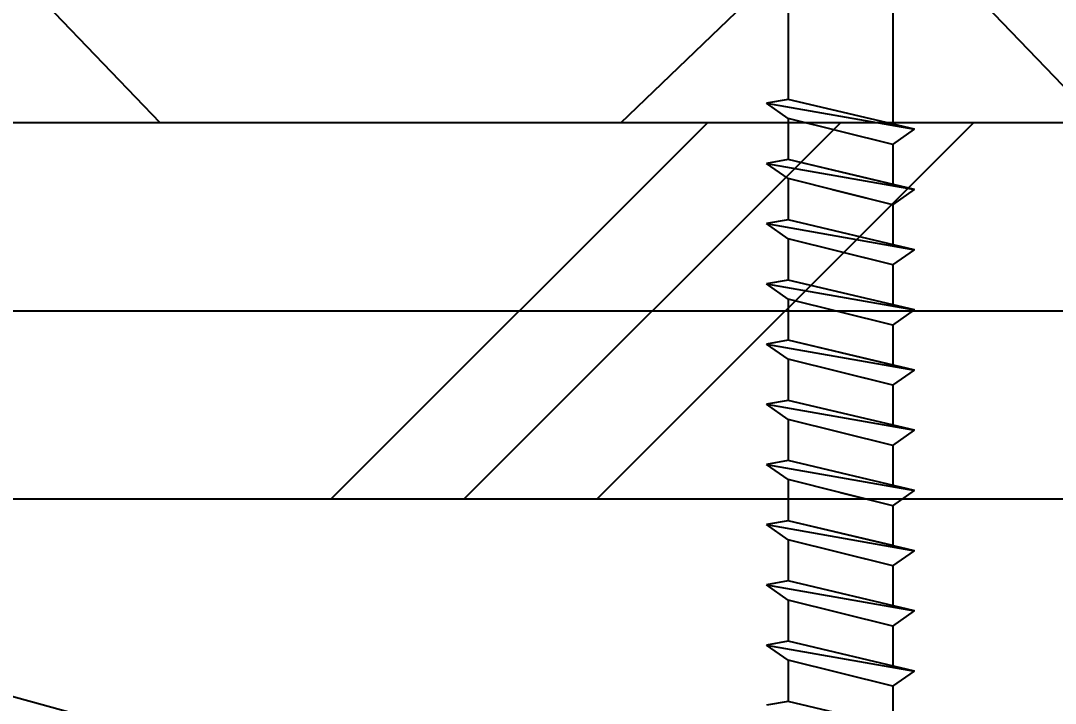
# Model space of a CAD drawing. Header units: inches. Extents: x -2661 to 42767, y -1222 to 9099.
# Drawn here: x 636.019 to 637.737, y 2525.29 to 2526.424 of the extents above; entities that cross this region are included whole.
import ezdxf
from ezdxf import colors
from ezdxf.entities.mleader import LeaderData, LeaderLine
from ezdxf.math import Vec2, Vec3

# ---------------------------------------------------------------- set-up
doc = ezdxf.new("R2010")
doc.units = ezdxf.units.IN
doc.header["$LTSCALE"] = 12
doc.header["$MEASUREMENT"] = 0
doc.layers.get('0').update_dxf_attribs({"linetype": 'CONTINUOUS'})
for name, color, linetype in [('S-ANNO-NOTE', 4, 'CONTINUOUS'), ('S-SIMPSON', 2, 'CONTINUOUS'), ('S-WOOD', 3, 'CONTINUOUS')]:
    doc.layers.add(name, color=color, linetype=linetype)
doc.layers.add('S-HATCH1', color=1, linetype='CONTINUOUS', transparency=0.5)
doc.styles.add('Arial', font='arial.ttf', dxfattribs={"width": 0.85})

# ---------------------------------------------------------------- blocks, each defined once
blk = doc.blocks.new('*U1284')
blk.add_lwpolyline([(1.5, -5.5), (0, -5.5), (0, 0), (1.5, 0)], close=True)
at = {"layer": 'S-WOOD', "color": 2}
blk.add_line((1.5, 0), (0, -5.5), dxfattribs=at)
blk = doc.blocks.new('SIP SCREW')
at = {"layer": 'S-SIMPSON'}
for p, q in [((0.087, -0.5316), (0.087, -9.8363)), ((-0.087, -0.536), (-0.087, -9.8775))]:
    blk.add_line(p, q, dxfattribs=at)
at = {"layer": 'S-SIMPSON', "color": 1}
for p, q in [((-0.123, -9.886), (0.087, -9.8363)), ((-0.123, -9.886), (0.087, -9.8363)), ((-0.123, -9.886), (0.087, -9.8363)), ((-0.123, -9.886), (0.087, -9.8363)), ((0.123, -9.8427), (-0.123, -9.886)), ((0.123, -9.8427), (-0.123, -9.886)), ((0.123, -9.8427), (-0.123, -9.886)), ((0.123, -9.8427), (-0.123, -9.886)), ((0.087, -9.8363), (0.123, -9.8427)), ((0.087, -9.8363), (0.123, -9.8427)), ((0.087, -9.8363), (0.123, -9.8427)), ((0.087, -9.8363), (0.123, -9.8427)), ((0.087, -9.8679), (0.123, -9.8427)), ((0.087, -9.8679), (0.123, -9.8427)), ((0.087, -9.8679), (0.123, -9.8427)), ((0.087, -9.8679), (0.123, -9.8427)), ((-0.087, -9.9112), (0.087, -9.8679)), ((-0.087, -9.9112), (0.087, -9.8679)), ((-0.087, -9.9112), (0.087, -9.8679)), ((-0.087, -9.9112), (0.087, -9.8679)), ((0.087, -9.8679), (0.087, -9.9363)), ((0.087, -9.8679), (0.087, -9.9363)), ((0.087, -9.8679), (0.087, -9.9363)), ((0.087, -9.8679), (0.087, -9.9363)), ((0.087, -9.8679), (0.087, -9.9363)), ((0.087, -9.8679), (0.087, -9.9363)), ((0.087, -9.8679), (0.087, -9.9363)), ((0.087, -9.8679), (0.087, -9.9363)), ((0.087, -9.8679), (0.087, -9.9363)), ((0.087, -9.8679), (0.087, -9.9363)), ((0.087, -9.8679), (0.087, -9.9363)), ((0.087, -9.8679), (0.087, -9.9363)), ((0.087, -9.8679), (0.087, -9.9363)), ((0.087, -9.8679), (0.087, -9.9363)), ((-0.087, -9.9112), (-0.123, -9.886)), ((-0.087, -9.9112), (-0.123, -9.886)), ((-0.087, -9.9112), (-0.123, -9.886)), ((-0.087, -9.9112), (-0.123, -9.886)), ((-0.087, -9.9112), (-0.123, -9.886)), ((-0.087, -9.9112), (0, -9.8896)), ((-0.087, -9.9112), (-0.087, -9.9775)), ((-0.087, -9.9112), (-0.087, -9.9775)), ((-0.087, -9.9112), (-0.087, -9.9775)), ((-0.087, -9.9112), (-0.087, -9.9775)), ((-0.087, -9.9112), (-0.087, -9.9775)), ((-0.087, -9.9112), (-0.087, -9.9775)), ((-0.087, -9.9112), (-0.087, -9.9775)), ((-0.087, -9.9112), (-0.087, -9.9775)), ((-0.087, -9.9112), (-0.087, -9.9775)), ((-0.087, -9.9112), (-0.087, -9.9775)), ((-0.087, -9.9112), (-0.087, -9.9775)), ((-0.087, -9.9112), (-0.087, -9.9775)), ((-0.087, -9.9112), (-0.087, -9.9775)), ((-0.087, -9.9112), (-0.087, -9.9775)), ((-0.087, -9.9112), (-0.087, -9.9775)), ((-0.087, -9.9112), (-0.087, -9.9775)), ((-0.123, -9.986), (0.087, -9.9363)), ((-0.123, -9.986), (0.087, -9.9363)), ((-0.123, -9.986), (0.087, -9.9363)), ((-0.123, -9.986), (0.087, -9.9363)), ((-0.123, -9.986), (0.087, -9.9363)), ((-0.123, -9.986), (0.087, -9.9363)), ((-0.123, -9.986), (0.087, -9.9363)), ((-0.123, -9.986), (0.087, -9.9363)), ((0.123, -9.9427), (-0.123, -9.986)), ((0.123, -9.9427), (-0.123, -9.986)), ((0.123, -9.9427), (-0.123, -9.986)), ((0.123, -9.9427), (-0.123, -9.986)), ((0.123, -9.9427), (-0.123, -9.986)), ((0.123, -9.9427), (-0.123, -9.986)), ((0.123, -9.9427), (-0.123, -9.986)), ((0.123, -9.9427), (-0.123, -9.986)), ((0.123, -9.9427), (-0.123, -9.986)), ((-0.087, -9.9775), (0.087, -9.9363)), ((0.087, -9.9363), (0.123, -9.9427)), ((0.087, -9.9363), (0.123, -9.9427)), ((0.087, -9.9363), (0.123, -9.9427)), ((0.087, -9.9363), (0.123, -9.9427)), ((0.087, -9.9363), (0.123, -9.9427)), ((0.087, -9.9363), (0.123, -9.9427)), ((0.087, -9.9363), (0.123, -9.9427)), ((0.087, -9.9363), (0.123, -9.9427)), ((0.087, -9.9363), (0.123, -9.9427)), ((0.087, -9.9679), (0.123, -9.9427)), ((0.087, -9.9679), (0.123, -9.9427)), ((0.087, -9.9679), (0.123, -9.9427)), ((0.087, -9.9679), (0.123, -9.9427)), ((0.087, -9.9679), (0.123, -9.9427)), ((0.087, -9.9679), (0.123, -9.9427)), ((0.087, -9.9679), (0.123, -9.9427)), ((0.087, -9.9679), (0.123, -9.9427)), ((0.087, -9.9679), (0.123, -9.9427)), ((-0.087, -10.0112), (0.087, -9.9679)), ((-0.087, -10.0112), (0.087, -9.9679)), ((-0.087, -10.0112), (0.087, -9.9679)), ((-0.087, -10.0112), (0.087, -9.9679)), ((-0.087, -10.0112), (0.087, -9.9679)), ((-0.087, -10.0112), (0.087, -9.9679)), ((-0.087, -10.0112), (0.087, -9.9679)), ((-0.087, -10.0112), (0.087, -9.9679)), ((-0.087, -10.0112), (0.087, -9.9679)), ((0.087, -9.9679), (0.087, -10.0363)), ((0.087, -9.9679), (0.087, -10.0363)), ((0.087, -9.9679), (0.087, -10.0363)), ((0.087, -9.9679), (0.087, -10.0363)), ((0.087, -9.9679), (0.087, -10.0363)), ((0.087, -9.9679), (0.087, -10.0363)), ((0.087, -9.9679), (0.087, -10.0363)), ((0.087, -9.9679), (0.087, -10.0363)), ((0.087, -9.9679), (0.087, -10.0363)), ((0.087, -9.9679), (0.087, -10.0363)), ((0.087, -9.9679), (0.087, -10.0363)), ((0.087, -9.9679), (0.087, -10.0363)), ((0.087, -9.9679), (0.087, -10.0363)), ((0.087, -9.9679), (0.087, -10.0363)), ((0.087, -9.9679), (0.087, -10.0363)), ((0.087, -9.9679), (0.087, -10.0363)), ((0.087, -9.9679), (0.087, -10.0363)), ((0.087, -9.9679), (0.087, -10.0363)), ((0.087, -9.9679), (0.087, -10.0363)), ((0.087, -9.9679), (0.087, -10.0363)), ((0.087, -9.9679), (0.087, -10.0363)), ((-0.087, -10.0112), (-0.123, -9.986)), ((-0.087, -10.0112), (-0.123, -9.986)), ((-0.087, -10.0112), (-0.123, -9.986)), ((-0.087, -10.0112), (-0.123, -9.986)), ((-0.087, -10.0112), (-0.123, -9.986)), ((-0.087, -10.0112), (-0.123, -9.986)), ((-0.087, -10.0112), (-0.123, -9.986)), ((-0.087, -10.0112), (-0.123, -9.986)), ((-0.087, -10.0112), (-0.123, -9.986)), ((-0.087, -10.0112), (-0.123, -9.986)), ((-0.087, -10.0112), (-0.123, -9.986)), ((-0.087, -10.0112), (-0.123, -9.986)), ((-0.087, -10.0112), (-0.123, -9.986)), ((-0.087, -10.0112), (0.013, -9.9863)), ((-0.087, -10.0112), (0.013, -9.9863)), ((-0.087, -10.0112), (0.013, -9.9863)), ((-0.087, -10.0112), (0, -9.9896)), ((-0.087, -10.0112), (-0.087, -10.0775)), ((-0.087, -10.0112), (-0.087, -10.0775)), ((-0.087, -10.0112), (-0.087, -10.0775)), ((-0.087, -10.0112), (-0.087, -10.0775)), ((-0.087, -10.0112), (-0.087, -10.0775)), ((-0.087, -10.0112), (-0.087, -10.0775)), ((-0.087, -10.0112), (-0.087, -10.0775)), ((-0.087, -10.0112), (-0.087, -10.0775)), ((-0.087, -10.0112), (-0.087, -10.0775)), ((-0.087, -10.0112), (-0.087, -10.0775)), ((-0.087, -10.0112), (-0.087, -10.0775)), ((-0.087, -10.0112), (-0.087, -10.0775)), ((-0.087, -10.0112), (-0.087, -10.0775)), ((-0.087, -10.0112), (-0.087, -10.0775)), ((-0.087, -10.0112), (-0.087, -10.0775)), ((-0.087, -10.0112), (-0.087, -10.0775)), ((-0.087, -10.0112), (-0.087, -10.0775)), ((-0.087, -10.0112), (-0.087, -10.0775)), ((-0.087, -10.0112), (-0.087, -10.0775)), ((-0.087, -10.0112), (-0.087, -10.0775)), ((-0.087, -10.0112), (-0.087, -10.0775)), ((-0.123, -10.086), (0.087, -10.0363)), ((-0.123, -10.086), (0.087, -10.0363)), ((-0.123, -10.086), (0.087, -10.0363)), ((-0.123, -10.086), (0.087, -10.0363)), ((-0.123, -10.086), (0.087, -10.0363)), ((-0.123, -10.086), (0.087, -10.0363)), ((-0.123, -10.086), (0.087, -10.0363)), ((-0.123, -10.086), (0.087, -10.0363)), ((-0.123, -10.086), (0.087, -10.0363)), ((-0.123, -10.086), (0.087, -10.0363)), ((-0.123, -10.086), (0.087, -10.0363)), ((-0.123, -10.086), (0.087, -10.0363)), ((0.087, -10.0363), (0.123, -10.0427)), ((0.087, -10.0363), (0.123, -10.0427)), ((0.087, -10.0363), (0.123, -10.0427)), ((0.087, -10.0363), (0.123, -10.0427)), ((0.087, -10.0363), (0.123, -10.0427)), ((0.087, -10.0363), (0.123, -10.0427)), ((0.087, -10.0363), (0.123, -10.0427)), ((0.087, -10.0363), (0.123, -10.0427)), ((0.087, -10.0363), (0.123, -10.0427)), ((0.087, -10.0363), (0.123, -10.0427)), ((0.087, -10.0363), (0.123, -10.0427)), ((0.087, -10.0363), (0.123, -10.0427)), ((0.123, -10.0427), (-0.123, -10.086)), ((0.123, -10.0427), (-0.123, -10.086)), ((0.123, -10.0427), (-0.123, -10.086)), ((0.123, -10.0427), (-0.123, -10.086)), ((0.123, -10.0427), (-0.123, -10.086)), ((0.123, -10.0427), (-0.123, -10.086)), ((0.123, -10.0427), (-0.123, -10.086)), ((0.123, -10.0427), (-0.123, -10.086)), ((0.123, -10.0427), (-0.123, -10.086)), ((0.123, -10.0427), (-0.123, -10.086)), ((0.123, -10.0427), (-0.123, -10.086)), ((0.123, -10.0427), (-0.123, -10.086)), ((0.087, -10.0679), (0.123, -10.0427)), ((0.087, -10.0679), (0.123, -10.0427)), ((0.087, -10.0679), (0.123, -10.0427)), ((0.087, -10.0679), (0.123, -10.0427)), ((0.087, -10.0679), (0.123, -10.0427)), ((0.087, -10.0679), (0.123, -10.0427)), ((0.087, -10.0679), (0.123, -10.0427)), ((0.087, -10.0679), (0.123, -10.0427)), ((0.087, -10.0679), (0.123, -10.0427)), ((0.087, -10.0679), (0.123, -10.0427)), ((0.087, -10.0679), (0.123, -10.0427)), ((0.087, -10.0679), (0.123, -10.0427)), ((-0.087, -10.1112), (0.087, -10.0679)), ((-0.087, -10.1112), (0.087, -10.0679)), ((-0.087, -10.1112), (0.087, -10.0679)), ((-0.087, -10.1112), (0.087, -10.0679)), ((-0.087, -10.1112), (0.087, -10.0679)), ((-0.087, -10.1112), (0.087, -10.0679)), ((-0.087, -10.1112), (0.087, -10.0679)), ((-0.087, -10.1112), (0.087, -10.0679)), ((-0.087, -10.1112), (0.087, -10.0679)), ((-0.087, -10.1112), (0.087, -10.0679)), ((-0.087, -10.1112), (0.087, -10.0679)), ((-0.087, -10.1112), (0.087, -10.0679)), ((0.087, -10.0679), (0.087, -10.1363)), ((0.087, -10.0679), (0.087, -10.1363)), ((0.087, -10.0679), (0.087, -10.1363)), ((0.087, -10.0679), (0.087, -10.1363)), ((0.087, -10.0679), (0.087, -10.1363)), ((0.087, -10.0679), (0.087, -10.1363)), ((0.087, -10.0679), (0.087, -10.1363)), ((0.087, -10.0679), (0.087, -10.1363)), ((0.087, -10.0679), (0.087, -10.1363)), ((0.087, -10.0679), (0.087, -10.1363)), ((0.087, -10.0679), (0.087, -10.1363)), ((0.087, -10.0679), (0.087, -10.1363)), ((0.087, -10.0679), (0.087, -10.1363)), ((0.087, -10.0679), (0.087, -10.1363)), ((0.087, -10.0679), (0.087, -10.1363)), ((0.087, -10.0679), (0.087, -10.1363)), ((0.087, -10.0679), (0.087, -10.1363)), ((0.087, -10.0679), (0.087, -10.1363)), ((0.087, -10.0679), (0.087, -10.1363)), ((0.087, -10.0679), (0.087, -10.1363)), ((0.087, -10.0679), (0.087, -10.1363)), ((0.087, -10.0679), (0.087, -10.1363)), ((0.087, -10.0679), (0.087, -10.1363)), ((0.087, -10.0679), (0.087, -10.1363)), ((0.087, -10.0679), (0.087, -10.1363)), ((-0.087, -10.1112), (-0.123, -10.086)), ((-0.087, -10.1112), (-0.123, -10.086)), ((-0.087, -10.1112), (-0.123, -10.086)), ((-0.087, -10.1112), (-0.123, -10.086)), ((-0.087, -10.1112), (-0.123, -10.086)), ((-0.087, -10.1112), (-0.123, -10.086)), ((-0.087, -10.1112), (-0.123, -10.086)), ((-0.087, -10.1112), (-0.123, -10.086)), ((-0.087, -10.1112), (-0.123, -10.086)), ((-0.087, -10.1112), (-0.123, -10.086)), ((-0.087, -10.1112), (-0.123, -10.086)), ((-0.087, -10.1112), (-0.123, -10.086)), ((-0.087, -10.1112), (-0.123, -10.086)), ((-0.087, -10.1112), (-0.123, -10.086)), ((-0.087, -10.1112), (-0.123, -10.086)), ((-0.087, -10.1112), (0.013, -10.0863)), ((-0.087, -10.1112), (0.013, -10.0863)), ((-0.087, -10.1112), (0.013, -10.0863)), ((-0.087, -10.1112), (-0.087, -10.1775)), ((-0.087, -10.1112), (-0.087, -10.1775)), ((-0.087, -10.1112), (-0.087, -10.1775)), ((-0.087, -10.1112), (-0.087, -10.1775)), ((-0.087, -10.1112), (-0.087, -10.1775)), ((-0.087, -10.1112), (-0.087, -10.1775)), ((-0.087, -10.1112), (-0.087, -10.1775)), ((-0.087, -10.1112), (-0.087, -10.1775)), ((-0.087, -10.1112), (-0.087, -10.1775)), ((-0.087, -10.1112), (-0.087, -10.1775)), ((-0.087, -10.1112), (-0.087, -10.1775)), ((-0.087, -10.1112), (-0.087, -10.1775)), ((-0.087, -10.1112), (-0.087, -10.1775)), ((-0.087, -10.1112), (-0.087, -10.1775)), ((-0.087, -10.1112), (-0.087, -10.1775)), ((-0.087, -10.1112), (-0.087, -10.1775)), ((-0.087, -10.1112), (-0.087, -10.1775)), ((-0.087, -10.1112), (-0.087, -10.1775)), ((-0.087, -10.1112), (-0.087, -10.1775)), ((-0.087, -10.1112), (-0.087, -10.1775)), ((-0.087, -10.1112), (-0.087, -10.1775)), ((-0.087, -10.1112), (-0.087, -10.1775)), ((-0.087, -10.1112), (-0.087, -10.1775)), ((-0.087, -10.1112), (-0.087, -10.1775)), ((-0.087, -10.1112), (-0.087, -10.1775)), ((-0.123, -10.186), (0.087, -10.1363)), ((-0.123, -10.186), (0.087, -10.1363)), ((-0.123, -10.186), (0.087, -10.1363)), ((-0.123, -10.186), (0.087, -10.1363)), ((-0.123, -10.186), (0.087, -10.1363)), ((-0.123, -10.186), (0.087, -10.1363)), ((-0.123, -10.186), (0.087, -10.1363)), ((-0.123, -10.186), (0.087, -10.1363)), ((-0.123, -10.186), (0.087, -10.1363)), ((-0.123, -10.186), (0.087, -10.1363)), ((-0.123, -10.186), (0.087, -10.1363)), ((-0.123, -10.186), (0.087, -10.1363)), ((-0.123, -10.186), (0.087, -10.1363)), ((-0.123, -10.186), (0.087, -10.1363)), ((-0.123, -10.186), (0.087, -10.1363)), ((-0.123, -10.186), (0.087, -10.1363)), ((-0.123, -10.186), (0.087, -10.1363)), ((-0.123, -10.186), (0.087, -10.1363)), ((-0.123, -10.186), (0.087, -10.1363)), ((0.087, -10.1363), (0.123, -10.1427)), ((0.087, -10.1363), (0.123, -10.1427)), ((0.087, -10.1363), (0.123, -10.1427)), ((0.087, -10.1363), (0.123, -10.1427)), ((0.087, -10.1363), (0.123, -10.1427)), ((0.087, -10.1363), (0.123, -10.1427)), ((0.087, -10.1363), (0.123, -10.1427)), ((0.087, -10.1363), (0.123, -10.1427)), ((0.087, -10.1363), (0.123, -10.1427)), ((0.087, -10.1363), (0.123, -10.1427)), ((0.087, -10.1363), (0.123, -10.1427)), ((0.087, -10.1363), (0.123, -10.1427)), ((0.087, -10.1363), (0.123, -10.1427)), ((0.087, -10.1363), (0.123, -10.1427)), ((0.087, -10.1363), (0.123, -10.1427)), ((0.087, -10.1363), (0.123, -10.1427)), ((0.087, -10.1363), (0.123, -10.1427)), ((0.087, -10.1363), (0.123, -10.1427)), ((0.087, -10.1363), (0.123, -10.1427)), ((0.123, -10.1427), (-0.123, -10.186)), ((0.123, -10.1427), (-0.123, -10.186)), ((0.123, -10.1427), (-0.123, -10.186)), ((0.123, -10.1427), (-0.123, -10.186)), ((0.123, -10.1427), (-0.123, -10.186)), ((0.123, -10.1427), (-0.123, -10.186)), ((0.123, -10.1427), (-0.123, -10.186)), ((0.123, -10.1427), (-0.123, -10.186)), ((0.123, -10.1427), (-0.123, -10.186)), ((0.123, -10.1427), (-0.123, -10.186)), ((0.123, -10.1427), (-0.123, -10.186)), ((0.123, -10.1427), (-0.123, -10.186)), ((0.123, -10.1427), (-0.123, -10.186)), ((0.123, -10.1427), (-0.123, -10.186)), ((0.123, -10.1427), (-0.123, -10.186)), ((0.123, -10.1427), (-0.123, -10.186)), ((0.123, -10.1427), (-0.123, -10.186)), ((0.123, -10.1427), (-0.123, -10.186)), ((0.123, -10.1427), (-0.123, -10.186)), ((0.087, -10.1679), (0.123, -10.1427)), ((0.087, -10.1679), (0.123, -10.1427)), ((0.087, -10.1679), (0.123, -10.1427)), ((0.087, -10.1679), (0.123, -10.1427)), ((0.087, -10.1679), (0.123, -10.1427)), ((0.087, -10.1679), (0.123, -10.1427)), ((0.087, -10.1679), (0.123, -10.1427)), ((0.087, -10.1679), (0.123, -10.1427)), ((0.087, -10.1679), (0.123, -10.1427)), ((0.087, -10.1679), (0.123, -10.1427)), ((0.087, -10.1679), (0.123, -10.1427)), ((0.087, -10.1679), (0.123, -10.1427)), ((0.087, -10.1679), (0.123, -10.1427)), ((0.087, -10.1679), (0.123, -10.1427)), ((0.087, -10.1679), (0.123, -10.1427)), ((0.087, -10.1679), (0.123, -10.1427)), ((0.087, -10.1679), (0.123, -10.1427)), ((0.087, -10.1679), (0.123, -10.1427)), ((0.087, -10.1679), (0.123, -10.1427)), ((-0.087, -10.2112), (0.087, -10.1679)), ((-0.087, -10.2112), (0.087, -10.1679)), ((-0.087, -10.2112), (0.087, -10.1679)), ((-0.087, -10.2112), (0.087, -10.1679)), ((-0.087, -10.2112), (0.087, -10.1679)), ((-0.087, -10.2112), (0.087, -10.1679)), ((-0.087, -10.2112), (0.087, -10.1679)), ((-0.087, -10.2112), (0.087, -10.1679)), ((-0.087, -10.2112), (0.087, -10.1679)), ((-0.087, -10.2112), (0.087, -10.1679)), ((-0.087, -10.2112), (0.087, -10.1679)), ((-0.087, -10.2112), (0.087, -10.1679)), ((-0.087, -10.2112), (0.087, -10.1679)), ((-0.087, -10.2112), (0.087, -10.1679)), ((-0.087, -10.2112), (0.087, -10.1679)), ((-0.087, -10.2112), (0.087, -10.1679)), ((-0.087, -10.2112), (0.087, -10.1679)), ((-0.087, -10.2112), (0.087, -10.1679)), ((-0.087, -10.2112), (0.087, -10.1679)), ((0.087, -10.1679), (0.087, -10.2363)), ((0.087, -10.1679), (0.087, -10.2363)), ((0.087, -10.1679), (0.087, -10.2363)), ((0.087, -10.1679), (0.087, -10.2363)), ((0.087, -10.1679), (0.087, -10.2363)), ((0.087, -10.1679), (0.087, -10.2363)), ((0.087, -10.1679), (0.087, -10.2363)), ((0.087, -10.1679), (0.087, -10.2363)), ((0.087, -10.1679), (0.087, -10.2363)), ((0.087, -10.1679), (0.087, -10.2363)), ((0.087, -10.1679), (0.087, -10.2363)), ((0.087, -10.1679), (0.087, -10.2363)), ((-0.087, -10.2112), (-0.123, -10.186)), ((-0.087, -10.2112), (-0.123, -10.186)), ((-0.087, -10.2112), (-0.123, -10.186)), ((-0.087, -10.2112), (-0.123, -10.186)), ((-0.087, -10.2112), (-0.123, -10.186)), ((-0.087, -10.2112), (-0.123, -10.186)), ((-0.087, -10.2112), (-0.123, -10.186)), ((-0.087, -10.2112), (-0.123, -10.186)), ((-0.087, -10.2112), (-0.123, -10.186)), ((-0.087, -10.2112), (-0.123, -10.186)), ((-0.087, -10.2112), (-0.123, -10.186)), ((-0.087, -10.2112), (-0.123, -10.186)), ((-0.087, -10.2112), (-0.123, -10.186)), ((-0.087, -10.2112), (-0.123, -10.186)), ((-0.087, -10.2112), (-0.123, -10.186)), ((-0.087, -10.2112), (-0.123, -10.186)), ((-0.087, -10.2112), (-0.123, -10.186)), ((-0.087, -10.2112), (-0.123, -10.186)), ((-0.087, -10.2112), (-0.123, -10.186)), ((-0.087, -10.2112), (-0.123, -10.186)), ((-0.087, -10.2112), (-0.123, -10.186)), ((-0.087, -10.2112), (-0.123, -10.186)), ((-0.087, -10.2112), (-0.123, -10.186)), ((-0.087, -10.2112), (0, -10.1896)), ((-0.087, -10.2112), (0, -10.1896)), ((-0.087, -10.2112), (0, -10.1896)), ((-0.087, -10.2112), (0, -10.1896)), ((-0.087, -10.2112), (-0.087, -10.2775)), ((-0.087, -10.2112), (-0.087, -10.2775)), ((-0.087, -10.2112), (-0.087, -10.2775)), ((-0.087, -10.2112), (-0.087, -10.2775)), ((-0.087, -10.2112), (-0.087, -10.2775)), ((-0.087, -10.2112), (-0.087, -10.2775)), ((-0.087, -10.2112), (-0.087, -10.2775)), ((-0.087, -10.2112), (-0.087, -10.2775)), ((-0.087, -10.2112), (-0.087, -10.2775)), ((-0.087, -10.2112), (-0.087, -10.2775)), ((-0.087, -10.2112), (-0.087, -10.2775)), ((-0.087, -10.2112), (-0.087, -10.2775)), ((-0.087, -10.2112), (-0.087, -10.2775)), ((-0.087, -10.2112), (-0.087, -10.2775)), ((-0.123, -10.286), (0.087, -10.2363)), ((-0.123, -10.286), (0.087, -10.2363)), ((-0.123, -10.286), (0.087, -10.2363)), ((-0.123, -10.286), (0.087, -10.2363)), ((-0.123, -10.286), (0.087, -10.2363)), ((-0.123, -10.286), (0.087, -10.2363)), ((-0.123, -10.286), (0.087, -10.2363)), ((-0.123, -10.286), (0.087, -10.2363)), ((0.123, -10.2427), (-0.123, -10.286)), ((0.123, -10.2427), (-0.123, -10.286)), ((0.123, -10.2427), (-0.123, -10.286)), ((0.123, -10.2427), (-0.123, -10.286)), ((0.123, -10.2427), (-0.123, -10.286)), ((0.123, -10.2427), (-0.123, -10.286)), ((0.123, -10.2427), (-0.123, -10.286)), ((0.123, -10.2427), (-0.123, -10.286)), ((0.123, -10.2427), (-0.123, -10.286)), ((-0.087, -10.2775), (0.087, -10.2363)), ((0.087, -10.2363), (0.123, -10.2427)), ((0.087, -10.2363), (0.123, -10.2427)), ((0.087, -10.2363), (0.123, -10.2427)), ((0.087, -10.2363), (0.123, -10.2427)), ((0.087, -10.2363), (0.123, -10.2427)), ((0.087, -10.2363), (0.123, -10.2427)), ((0.087, -10.2363), (0.123, -10.2427)), ((0.087, -10.2363), (0.123, -10.2427)), ((0.087, -10.2363), (0.123, -10.2427)), ((0.087, -10.2679), (0.123, -10.2427)), ((0.087, -10.2679), (0.123, -10.2427)), ((0.087, -10.2679), (0.123, -10.2427)), ((0.087, -10.2679), (0.123, -10.2427)), ((0.087, -10.2679), (0.123, -10.2427)), ((0.087, -10.2679), (0.123, -10.2427)), ((0.087, -10.2679), (0.123, -10.2427)), ((0.087, -10.2679), (0.123, -10.2427)), ((0.087, -10.2679), (0.123, -10.2427)), ((-0.087, -10.3112), (0.087, -10.2679)), ((-0.087, -10.3112), (0.087, -10.2679)), ((-0.087, -10.3112), (0.087, -10.2679)), ((-0.087, -10.3112), (0.087, -10.2679)), ((-0.087, -10.3112), (0.087, -10.2679)), ((-0.087, -10.3112), (0.087, -10.2679)), ((-0.087, -10.3112), (0.087, -10.2679)), ((-0.087, -10.3112), (0.087, -10.2679)), ((-0.087, -10.3112), (0.087, -10.2679)), ((0.087, -10.2679), (0.087, -10.3363)), ((0.087, -10.2679), (0.087, -10.3363)), ((0.087, -10.2679), (0.087, -10.3363)), ((0.087, -10.2679), (0.087, -10.3363)), ((0.087, -10.2679), (0.087, -10.3363)), ((0.087, -10.2679), (0.087, -10.3363)), ((0.087, -10.2679), (0.087, -10.3363)), ((0.087, -10.2679), (0.087, -10.3363)), ((0.087, -10.2679), (0.087, -10.3363)), ((0.087, -10.2679), (0.087, -10.3363)), ((0.087, -10.2679), (0.087, -10.3363)), ((0.087, -10.2679), (0.087, -10.3363)), ((0.087, -10.2679), (0.087, -10.3363)), ((0.087, -10.2679), (0.087, -10.3363)), ((0.087, -10.2679), (0.087, -10.3363)), ((0.087, -10.2679), (0.087, -10.3363)), ((0.087, -10.2679), (0.087, -10.3363)), ((-0.087, -10.3112), (-0.123, -10.286)), ((-0.087, -10.3112), (-0.123, -10.286)), ((-0.087, -10.3112), (-0.123, -10.286)), ((-0.087, -10.3112), (-0.123, -10.286)), ((-0.087, -10.3112), (-0.123, -10.286)), ((-0.087, -10.3112), (-0.123, -10.286)), ((-0.087, -10.3112), (-0.123, -10.286)), ((-0.087, -10.3112), (-0.123, -10.286)), ((-0.087, -10.3112), (-0.123, -10.286)), ((-0.087, -10.3112), (-0.123, -10.286)), ((-0.087, -10.3112), (-0.123, -10.286)), ((-0.087, -10.3112), (-0.123, -10.286)), ((-0.087, -10.3112), (-0.123, -10.286)), ((-0.087, -10.3112), (0.013, -10.2863)), ((-0.087, -10.3112), (0.013, -10.2863)), ((-0.087, -10.3112), (0.013, -10.2863)), ((-0.087, -10.3112), (0, -10.2896)), ((-0.087, -10.3112), (-0.087, -10.3775)), ((-0.087, -10.3112), (-0.087, -10.3775)), ((-0.087, -10.3112), (-0.087, -10.3775)), ((-0.087, -10.3112), (-0.087, -10.3775)), ((-0.087, -10.3112), (-0.087, -10.3775)), ((-0.087, -10.3112), (-0.087, -10.3775)), ((-0.087, -10.3112), (-0.087, -10.3775)), ((-0.087, -10.3112), (-0.087, -10.3775)), ((-0.087, -10.3112), (-0.087, -10.3775)), ((-0.087, -10.3112), (-0.087, -10.3775)), ((-0.087, -10.3112), (-0.087, -10.3775)), ((-0.087, -10.3112), (-0.087, -10.3775)), ((-0.087, -10.3112), (-0.087, -10.3775)), ((-0.087, -10.3112), (-0.087, -10.3775)), ((-0.087, -10.3112), (-0.087, -10.3775)), ((-0.087, -10.3112), (-0.087, -10.3775)), ((-0.123, -10.386), (0.087, -10.3363)), ((-0.123, -10.386), (0.087, -10.3363)), ((-0.123, -10.386), (0.087, -10.3363)), ((-0.123, -10.386), (0.087, -10.3363)), ((-0.123, -10.386), (0.087, -10.3363)), ((-0.123, -10.386), (0.087, -10.3363)), ((-0.123, -10.386), (0.087, -10.3363)), ((-0.123, -10.386), (0.087, -10.3363)), ((-0.123, -10.386), (0.087, -10.3363)), ((-0.123, -10.386), (0.087, -10.3363)), ((-0.123, -10.386), (0.087, -10.3363)), ((-0.123, -10.386), (0.087, -10.3363)), ((0.123, -10.3427), (-0.123, -10.386)), ((0.123, -10.3427), (-0.123, -10.386)), ((0.123, -10.3427), (-0.123, -10.386)), ((0.123, -10.3427), (-0.123, -10.386)), ((0.123, -10.3427), (-0.123, -10.386)), ((0.123, -10.3427), (-0.123, -10.386)), ((0.123, -10.3427), (-0.123, -10.386)), ((0.123, -10.3427), (-0.123, -10.386)), ((0.123, -10.3427), (-0.123, -10.386)), ((0.123, -10.3427), (-0.123, -10.386)), ((0.123, -10.3427), (-0.123, -10.386)), ((0.123, -10.3427), (-0.123, -10.386)), ((0.087, -10.3363), (0.123, -10.3427)), ((0.087, -10.3363), (0.123, -10.3427)), ((0.087, -10.3363), (0.123, -10.3427)), ((0.087, -10.3363), (0.123, -10.3427)), ((0.087, -10.3363), (0.123, -10.3427)), ((0.087, -10.3363), (0.123, -10.3427)), ((0.087, -10.3363), (0.123, -10.3427)), ((0.087, -10.3363), (0.123, -10.3427)), ((0.087, -10.3363), (0.123, -10.3427)), ((0.087, -10.3363), (0.123, -10.3427)), ((0.087, -10.3363), (0.123, -10.3427)), ((0.087, -10.3363), (0.123, -10.3427)), ((0.087, -10.3679), (0.123, -10.3427)), ((0.087, -10.3679), (0.123, -10.3427)), ((0.087, -10.3679), (0.123, -10.3427)), ((0.087, -10.3679), (0.123, -10.3427)), ((0.087, -10.3679), (0.123, -10.3427)), ((0.087, -10.3679), (0.123, -10.3427)), ((0.087, -10.3679), (0.123, -10.3427)), ((0.087, -10.3679), (0.123, -10.3427)), ((0.087, -10.3679), (0.123, -10.3427)), ((0.087, -10.3679), (0.123, -10.3427)), ((0.087, -10.3679), (0.123, -10.3427)), ((0.087, -10.3679), (0.123, -10.3427)), ((-0.087, -10.4112), (0.087, -10.3679)), ((-0.087, -10.4112), (0.087, -10.3679)), ((-0.087, -10.4112), (0.087, -10.3679)), ((-0.087, -10.4112), (0.087, -10.3679)), ((-0.087, -10.4112), (0.087, -10.3679)), ((-0.087, -10.4112), (0.087, -10.3679)), ((-0.087, -10.4112), (0.087, -10.3679)), ((-0.087, -10.4112), (0.087, -10.3679)), ((-0.087, -10.4112), (0.087, -10.3679)), ((-0.087, -10.4112), (0.087, -10.3679)), ((-0.087, -10.4112), (0.087, -10.3679)), ((-0.087, -10.4112), (0.087, -10.3679)), ((0.087, -10.3679), (0.087, -10.4363)), ((0.087, -10.3679), (0.087, -10.4363)), ((0.087, -10.3679), (0.087, -10.4363)), ((0.087, -10.3679), (0.087, -10.4363)), ((0.087, -10.3679), (0.087, -10.4363)), ((0.087, -10.3679), (0.087, -10.4363)), ((0.087, -10.3679), (0.087, -10.4363)), ((0.087, -10.3679), (0.087, -10.4363)), ((0.087, -10.3679), (0.087, -10.4363)), ((0.087, -10.3679), (0.087, -10.4363)), ((0.087, -10.3679), (0.087, -10.4363)), ((0.087, -10.3679), (0.087, -10.4363)), ((0.087, -10.3679), (0.087, -10.4363)), ((0.087, -10.3679), (0.087, -10.4363)), ((0.087, -10.3679), (0.087, -10.4363)), ((0.087, -10.3679), (0.087, -10.4363)), ((0.087, -10.3679), (0.087, -10.4363)), ((-0.087, -10.4112), (-0.123, -10.386)), ((-0.087, -10.4112), (-0.123, -10.386)), ((-0.087, -10.4112), (-0.123, -10.386)), ((-0.087, -10.4112), (-0.123, -10.386)), ((-0.087, -10.4112), (-0.123, -10.386)), ((-0.087, -10.4112), (-0.123, -10.386)), ((-0.087, -10.4112), (-0.123, -10.386)), ((-0.087, -10.4112), (-0.123, -10.386)), ((-0.087, -10.4112), (-0.123, -10.386)), ((-0.087, -10.4112), (-0.123, -10.386)), ((-0.087, -10.4112), (-0.123, -10.386)), ((-0.087, -10.4112), (-0.123, -10.386)), ((-0.087, -10.4112), (-0.087, -10.4775)), ((-0.087, -10.4112), (-0.087, -10.4775)), ((-0.087, -10.4112), (-0.087, -10.4775)), ((-0.087, -10.4112), (-0.087, -10.4775)), ((-0.087, -10.4112), (-0.087, -10.4775)), ((-0.087, -10.4112), (-0.087, -10.4775)), ((-0.087, -10.4112), (-0.087, -10.4775)), ((-0.087, -10.4112), (-0.087, -10.4775)), ((-0.087, -10.4112), (-0.087, -10.4775)), ((-0.087, -10.4112), (-0.087, -10.4775)), ((-0.087, -10.4112), (-0.087, -10.4775)), ((-0.087, -10.4112), (-0.087, -10.4775)), ((-0.087, -10.4112), (-0.087, -10.4775)), ((-0.087, -10.4112), (-0.087, -10.4775)), ((-0.087, -10.4112), (-0.087, -10.4775)), ((-0.087, -10.4112), (-0.087, -10.4775)), ((-0.087, -10.4112), (-0.087, -10.4775)), ((-0.123, -10.486), (0.087, -10.4363)), ((-0.123, -10.486), (0.087, -10.4363)), ((-0.123, -10.486), (0.087, -10.4363)), ((-0.123, -10.486), (0.087, -10.4363)), ((-0.123, -10.486), (0.087, -10.4363)), ((-0.123, -10.486), (0.087, -10.4363)), ((-0.123, -10.486), (0.087, -10.4363)), ((-0.123, -10.486), (0.087, -10.4363)), ((-0.123, -10.486), (0.087, -10.4363)), ((-0.123, -10.486), (0.087, -10.4363)), ((-0.123, -10.486), (0.087, -10.4363)), ((-0.123, -10.486), (0.087, -10.4363)), ((-0.123, -10.486), (0.087, -10.4363)), ((-0.123, -10.486), (0.087, -10.4363)), ((-0.123, -10.486), (0.087, -10.4363)), ((0.123, -10.4427), (-0.123, -10.486)), ((0.123, -10.4427), (-0.123, -10.486)), ((0.123, -10.4427), (-0.123, -10.486)), ((0.123, -10.4427), (-0.123, -10.486)), ((0.123, -10.4427), (-0.123, -10.486)), ((0.123, -10.4427), (-0.123, -10.486)), ((0.123, -10.4427), (-0.123, -10.486)), ((0.123, -10.4427), (-0.123, -10.486)), ((0.123, -10.4427), (-0.123, -10.486)), ((0.123, -10.4427), (-0.123, -10.486)), ((0.123, -10.4427), (-0.123, -10.486)), ((0.123, -10.4427), (-0.123, -10.486)), ((0.123, -10.4427), (-0.123, -10.486)), ((0.123, -10.4427), (-0.123, -10.486)), ((0.123, -10.4427), (-0.123, -10.486)), ((0.087, -10.4363), (0.123, -10.4427)), ((0.087, -10.4363), (0.123, -10.4427)), ((0.087, -10.4363), (0.123, -10.4427)), ((0.087, -10.4363), (0.123, -10.4427)), ((0.087, -10.4363), (0.123, -10.4427)), ((0.087, -10.4363), (0.123, -10.4427)), ((0.087, -10.4363), (0.123, -10.4427)), ((0.087, -10.4363), (0.123, -10.4427)), ((0.087, -10.4363), (0.123, -10.4427)), ((0.087, -10.4363), (0.123, -10.4427)), ((0.087, -10.4363), (0.123, -10.4427)), ((0.087, -10.4363), (0.123, -10.4427)), ((0.087, -10.4363), (0.123, -10.4427)), ((0.087, -10.4363), (0.123, -10.4427)), ((0.087, -10.4363), (0.123, -10.4427)), ((0.087, -10.4679), (0.123, -10.4427)), ((0.087, -10.4679), (0.123, -10.4427)), ((0.087, -10.4679), (0.123, -10.4427)), ((0.087, -10.4679), (0.123, -10.4427)), ((0.087, -10.4679), (0.123, -10.4427)), ((0.087, -10.4679), (0.123, -10.4427)), ((0.087, -10.4679), (0.123, -10.4427)), ((0.087, -10.4679), (0.123, -10.4427)), ((0.087, -10.4679), (0.123, -10.4427)), ((0.087, -10.4679), (0.123, -10.4427)), ((0.087, -10.4679), (0.123, -10.4427)), ((0.087, -10.4679), (0.123, -10.4427)), ((0.087, -10.4679), (0.123, -10.4427)), ((0.087, -10.4679), (0.123, -10.4427)), ((0.087, -10.4679), (0.123, -10.4427)), ((-0.087, -10.5112), (0.087, -10.4679)), ((-0.087, -10.5112), (0.087, -10.4679)), ((-0.087, -10.5112), (0.087, -10.4679)), ((-0.087, -10.5112), (0.087, -10.4679)), ((-0.087, -10.5112), (0.087, -10.4679)), ((-0.087, -10.5112), (0.087, -10.4679)), ((-0.087, -10.5112), (0.087, -10.4679)), ((-0.087, -10.5112), (0.087, -10.4679)), ((-0.087, -10.5112), (0.087, -10.4679)), ((-0.087, -10.5112), (0.087, -10.4679)), ((-0.087, -10.5112), (0.087, -10.4679)), ((-0.087, -10.5112), (0.087, -10.4679)), ((-0.087, -10.5112), (0.087, -10.4679)), ((-0.087, -10.5112), (0.087, -10.4679)), ((-0.087, -10.5112), (0.087, -10.4679)), ((0.087, -10.4679), (0.087, -10.5363)), ((0.087, -10.4679), (0.087, -10.5363)), ((0.087, -10.4679), (0.087, -10.5363)), ((0.087, -10.4679), (0.087, -10.5363)), ((0.087, -10.4679), (0.087, -10.5363)), ((0.087, -10.4679), (0.087, -10.5363)), ((0.087, -10.4679), (0.087, -10.5363)), ((0.087, -10.4679), (0.087, -10.5363)), ((0.087, -10.4679), (0.087, -10.5363)), ((0.087, -10.4679), (0.087, -10.5363)), ((0.087, -10.4679), (0.087, -10.5363)), ((0.087, -10.4679), (0.087, -10.5363)), ((0.087, -10.4679), (0.087, -10.5363)), ((0.087, -10.4679), (0.087, -10.5363)), ((0.087, -10.4679), (0.087, -10.5363)), ((0.087, -10.4679), (0.087, -10.5363)), ((0.087, -10.4679), (0.087, -10.5363)), ((0.087, -10.4679), (0.087, -10.5363)), ((-0.087, -10.5112), (-0.123, -10.486)), ((-0.087, -10.5112), (-0.123, -10.486)), ((-0.087, -10.5112), (-0.123, -10.486)), ((-0.087, -10.5112), (-0.123, -10.486)), ((-0.087, -10.5112), (-0.123, -10.486)), ((-0.087, -10.5112), (-0.123, -10.486)), ((-0.087, -10.5112), (-0.123, -10.486)), ((-0.087, -10.5112), (-0.123, -10.486)), ((-0.087, -10.5112), (-0.123, -10.486)), ((-0.087, -10.5112), (-0.123, -10.486)), ((-0.087, -10.5112), (-0.123, -10.486)), ((-0.087, -10.5112), (-0.123, -10.486)), ((-0.087, -10.5112), (-0.123, -10.486)), ((-0.087, -10.5112), (-0.123, -10.486)), ((-0.087, -10.5112), (-0.123, -10.486)), ((-0.087, -10.5112), (-0.123, -10.486)), ((-0.087, -10.5112), (-0.123, -10.486)), ((-0.087, -10.5112), (-0.123, -10.486)), ((-0.087, -10.5112), (0, -10.4896)), ((-0.087, -10.5112), (0, -10.4896)), ((-0.087, -10.5112), (0, -10.4896)), ((-0.087, -10.5112), (-0.087, -10.5775)), ((-0.087, -10.5112), (-0.087, -10.5775)), ((-0.087, -10.5112), (-0.087, -10.5775)), ((-0.087, -10.5112), (-0.087, -10.5775)), ((-0.087, -10.5112), (-0.087, -10.5775)), ((-0.087, -10.5112), (-0.087, -10.5775)), ((-0.087, -10.5112), (-0.087, -10.5775)), ((-0.087, -10.5112), (-0.087, -10.5775)), ((-0.087, -10.5112), (-0.087, -10.5775)), ((-0.087, -10.5112), (-0.087, -10.5775)), ((-0.087, -10.5112), (-0.087, -10.5775)), ((-0.087, -10.5112), (-0.087, -10.5775)), ((-0.123, -10.586), (0.087, -10.5363)), ((-0.123, -10.586), (0.087, -10.5363)), ((-0.123, -10.586), (0.087, -10.5363)), ((-0.123, -10.586), (0.087, -10.5363)), ((-0.123, -10.586), (0.087, -10.5363)), ((-0.123, -10.586), (0.087, -10.5363)), ((-0.123, -10.586), (0.087, -10.5363)), ((-0.123, -10.586), (0.087, -10.5363)), ((0.123, -10.5427), (-0.123, -10.586)), ((0.123, -10.5427), (-0.123, -10.586)), ((0.123, -10.5427), (-0.123, -10.586)), ((0.123, -10.5427), (-0.123, -10.586)), ((0.123, -10.5427), (-0.123, -10.586)), ((0.123, -10.5427), (-0.123, -10.586)), ((0.123, -10.5427), (-0.123, -10.586)), ((0.123, -10.5427), (-0.123, -10.586)), ((0.123, -10.5427), (-0.123, -10.586)), ((-0.087, -10.5775), (0.087, -10.5363)), ((0.087, -10.5363), (0.123, -10.5427)), ((0.087, -10.5363), (0.123, -10.5427)), ((0.087, -10.5363), (0.123, -10.5427)), ((0.087, -10.5363), (0.123, -10.5427)), ((0.087, -10.5363), (0.123, -10.5427)), ((0.087, -10.5363), (0.123, -10.5427)), ((0.087, -10.5363), (0.123, -10.5427)), ((0.087, -10.5363), (0.123, -10.5427)), ((0.087, -10.5363), (0.123, -10.5427)), ((0.087, -10.5679), (0.123, -10.5427)), ((0.087, -10.5679), (0.123, -10.5427)), ((0.087, -10.5679), (0.123, -10.5427)), ((0.087, -10.5679), (0.123, -10.5427)), ((0.087, -10.5679), (0.123, -10.5427)), ((0.087, -10.5679), (0.123, -10.5427)), ((0.087, -10.5679), (0.123, -10.5427)), ((0.087, -10.5679), (0.123, -10.5427)), ((0.087, -10.5679), (0.123, -10.5427)), ((-0.087, -10.6112), (0.087, -10.5679)), ((-0.087, -10.6112), (0.087, -10.5679)), ((-0.087, -10.6112), (0.087, -10.5679)), ((-0.087, -10.6112), (0.087, -10.5679)), ((-0.087, -10.6112), (0.087, -10.5679)), ((-0.087, -10.6112), (0.087, -10.5679)), ((-0.087, -10.6112), (0.087, -10.5679)), ((-0.087, -10.6112), (0.087, -10.5679)), ((-0.087, -10.6112), (0.087, -10.5679)), ((0.087, -10.5679), (0.087, -10.6363)), ((0.087, -10.5679), (0.087, -10.6363)), ((0.087, -10.5679), (0.087, -10.6363)), ((0.087, -10.5679), (0.087, -10.6363)), ((0.087, -10.5679), (0.087, -10.6363)), ((0.087, -10.5679), (0.087, -10.6363)), ((0.087, -10.5679), (0.087, -10.6363)), ((0.087, -10.5679), (0.087, -10.6363)), ((0.087, -10.5679), (0.087, -10.6363)), ((0.087, -10.5679), (0.087, -10.6363)), ((0.087, -10.5679), (0.087, -10.6363)), ((0.087, -10.5679), (0.087, -10.6363)), ((0.087, -10.5679), (0.087, -10.6363)), ((-0.087, -10.6112), (-0.123, -10.586)), ((-0.087, -10.6112), (-0.123, -10.586)), ((-0.087, -10.6112), (-0.123, -10.586)), ((-0.087, -10.6112), (-0.123, -10.586)), ((-0.087, -10.6112), (-0.123, -10.586)), ((-0.087, -10.6112), (-0.123, -10.586)), ((-0.087, -10.6112), (-0.123, -10.586)), ((-0.087, -10.6112), (-0.123, -10.586)), ((-0.087, -10.6112), (-0.123, -10.586)), ((-0.087, -10.6112), (-0.123, -10.586)), ((-0.087, -10.6112), (-0.123, -10.586)), ((-0.087, -10.6112), (-0.123, -10.586)), ((-0.087, -10.6112), (-0.123, -10.586)), ((-0.087, -10.6112), (0.013, -10.5863)), ((-0.087, -10.6112), (0.013, -10.5863)), ((-0.087, -10.6112), (0.013, -10.5863)), ((-0.087, -10.6112), (0, -10.5896)), ((-0.087, -10.6112), (-0.087, -10.6775)), ((-0.087, -10.6112), (-0.087, -10.6775)), ((-0.087, -10.6112), (-0.087, -10.6775)), ((-0.087, -10.6112), (-0.087, -10.6775)), ((-0.087, -10.6112), (-0.087, -10.6775)), ((-0.087, -10.6112), (-0.087, -10.6775)), ((-0.087, -10.6112), (-0.087, -10.6775)), ((-0.087, -10.6112), (-0.087, -10.6775)), ((-0.087, -10.6112), (-0.087, -10.6775)), ((-0.087, -10.6112), (-0.087, -10.6775)), ((-0.087, -10.6112), (-0.087, -10.6775)), ((-0.123, -10.686), (0.087, -10.6363)), ((-0.123, -10.686), (0.087, -10.6363)), ((-0.123, -10.686), (0.087, -10.6363)), ((-0.123, -10.686), (0.087, -10.6363)), ((-0.123, -10.686), (0.087, -10.6363)), ((-0.123, -10.686), (0.087, -10.6363)), ((-0.123, -10.686), (0.087, -10.6363)), ((-0.123, -10.686), (0.087, -10.6363)), ((-0.123, -10.686), (0.087, -10.6363)), ((0.087, -10.6363), (0.123, -10.6427)), ((0.087, -10.6363), (0.123, -10.6427)), ((0.087, -10.6363), (0.123, -10.6427)), ((0.087, -10.6363), (0.123, -10.6427)), ((0.087, -10.6363), (0.123, -10.6427)), ((0.087, -10.6363), (0.123, -10.6427)), ((0.087, -10.6363), (0.123, -10.6427)), ((0.087, -10.6363), (0.123, -10.6427)), ((0.087, -10.6363), (0.123, -10.6427)), ((0.123, -10.6427), (-0.123, -10.686)), ((0.123, -10.6427), (-0.123, -10.686)), ((0.123, -10.6427), (-0.123, -10.686)), ((0.123, -10.6427), (-0.123, -10.686)), ((0.123, -10.6427), (-0.123, -10.686)), ((0.123, -10.6427), (-0.123, -10.686)), ((0.123, -10.6427), (-0.123, -10.686)), ((0.123, -10.6427), (-0.123, -10.686)), ((0.123, -10.6427), (-0.123, -10.686)), ((0.087, -10.6679), (0.123, -10.6427)), ((0.087, -10.6679), (0.123, -10.6427)), ((0.087, -10.6679), (0.123, -10.6427)), ((0.087, -10.6679), (0.123, -10.6427)), ((0.087, -10.6679), (0.123, -10.6427)), ((0.087, -10.6679), (0.123, -10.6427)), ((0.087, -10.6679), (0.123, -10.6427)), ((0.087, -10.6679), (0.123, -10.6427)), ((0.087, -10.6679), (0.123, -10.6427)), ((-0.087, -10.7112), (0.087, -10.6679)), ((-0.087, -10.7112), (0.087, -10.6679)), ((-0.087, -10.7112), (0.087, -10.6679)), ((-0.087, -10.7112), (0.087, -10.6679)), ((-0.087, -10.7112), (0.087, -10.6679)), ((-0.087, -10.7112), (0.087, -10.6679)), ((-0.087, -10.7112), (0.087, -10.6679)), ((-0.087, -10.7112), (0.087, -10.6679)), ((-0.087, -10.7112), (0.087, -10.6679)), ((0.087, -10.6679), (0.087, -10.7363)), ((0.087, -10.6679), (0.087, -10.7363)), ((0.087, -10.6679), (0.087, -10.7363)), ((0.087, -10.6679), (0.087, -10.7363)), ((0.087, -10.6679), (0.087, -10.7363)), ((0.087, -10.6679), (0.087, -10.7363)), ((0.087, -10.6679), (0.087, -10.7363)), ((0.087, -10.6679), (0.087, -10.7363)), ((0.087, -10.6679), (0.087, -10.7363)), ((0.087, -10.6679), (0.087, -10.7363)), ((0.087, -10.6679), (0.087, -10.7363)), ((-0.087, -10.7112), (-0.123, -10.686)), ((-0.087, -10.7112), (-0.123, -10.686)), ((-0.087, -10.7112), (-0.123, -10.686)), ((-0.087, -10.7112), (-0.123, -10.686)), ((-0.087, -10.7112), (-0.123, -10.686)), ((-0.087, -10.7112), (-0.123, -10.686)), ((-0.087, -10.7112), (-0.123, -10.686)), ((-0.087, -10.7112), (-0.123, -10.686)), ((-0.087, -10.7112), (-0.123, -10.686)), ((-0.087, -10.7112), (-0.087, -10.7775)), ((-0.087, -10.7112), (-0.087, -10.7775)), ((-0.087, -10.7112), (-0.087, -10.7775)), ((-0.087, -10.7112), (-0.087, -10.7775)), ((-0.087, -10.7112), (-0.087, -10.7775)), ((-0.087, -10.7112), (-0.087, -10.7775)), ((-0.087, -10.7112), (-0.087, -10.7775)), ((-0.087, -10.7112), (-0.087, -10.7775)), ((-0.087, -10.7112), (-0.087, -10.7775)), ((-0.087, -10.7112), (-0.087, -10.7775)), ((-0.087, -10.7112), (-0.087, -10.7775)), ((-0.123, -10.786), (0.087, -10.7363)), ((-0.123, -10.786), (0.087, -10.7363)), ((-0.123, -10.786), (0.087, -10.7363)), ((-0.123, -10.786), (0.087, -10.7363)), ((-0.123, -10.786), (0.087, -10.7363)), ((-0.123, -10.786), (0.087, -10.7363)), ((-0.123, -10.786), (0.087, -10.7363)), ((-0.123, -10.786), (0.087, -10.7363)), ((-0.123, -10.786), (0.087, -10.7363)), ((-0.123, -10.786), (0.087, -10.7363)), ((-0.123, -10.786), (0.087, -10.7363)), ((0.087, -10.7363), (0.123, -10.7427)), ((0.087, -10.7363), (0.123, -10.7427)), ((0.087, -10.7363), (0.123, -10.7427)), ((0.087, -10.7363), (0.123, -10.7427)), ((0.087, -10.7363), (0.123, -10.7427)), ((0.087, -10.7363), (0.123, -10.7427)), ((0.087, -10.7363), (0.123, -10.7427)), ((0.087, -10.7363), (0.123, -10.7427)), ((0.087, -10.7363), (0.123, -10.7427)), ((0.087, -10.7363), (0.123, -10.7427)), ((0.087, -10.7363), (0.123, -10.7427)), ((0.123, -10.7427), (-0.123, -10.786)), ((0.123, -10.7427), (-0.123, -10.786)), ((0.123, -10.7427), (-0.123, -10.786)), ((0.123, -10.7427), (-0.123, -10.786)), ((0.123, -10.7427), (-0.123, -10.786)), ((0.123, -10.7427), (-0.123, -10.786)), ((0.123, -10.7427), (-0.123, -10.786)), ((0.123, -10.7427), (-0.123, -10.786)), ((0.123, -10.7427), (-0.123, -10.786)), ((0.123, -10.7427), (-0.123, -10.786)), ((0.123, -10.7427), (-0.123, -10.786)), ((0.087, -10.7679), (0.123, -10.7427)), ((0.087, -10.7679), (0.123, -10.7427)), ((0.087, -10.7679), (0.123, -10.7427)), ((0.087, -10.7679), (0.123, -10.7427)), ((0.087, -10.7679), (0.123, -10.7427)), ((0.087, -10.7679), (0.123, -10.7427)), ((0.087, -10.7679), (0.123, -10.7427)), ((0.087, -10.7679), (0.123, -10.7427)), ((0.087, -10.7679), (0.123, -10.7427)), ((0.087, -10.7679), (0.123, -10.7427)), ((0.087, -10.7679), (0.123, -10.7427)), ((-0.087, -10.8112), (0.087, -10.7679)), ((-0.087, -10.8112), (0.087, -10.7679)), ((-0.087, -10.8112), (0.087, -10.7679)), ((-0.087, -10.8112), (0.087, -10.7679)), ((-0.087, -10.8112), (0.087, -10.7679)), ((-0.087, -10.8112), (0.087, -10.7679)), ((-0.087, -10.8112), (0.087, -10.7679)), ((-0.087, -10.8112), (0.087, -10.7679)), ((-0.087, -10.8112), (0.087, -10.7679)), ((-0.087, -10.8112), (0.087, -10.7679)), ((-0.087, -10.8112), (0.087, -10.7679)), ((0.087, -10.7679), (0.087, -10.8363)), ((0.087, -10.7679), (0.087, -10.8363)), ((0.087, -10.7679), (0.087, -10.8363)), ((0.087, -10.7679), (0.087, -10.8363)), ((0.087, -10.7679), (0.087, -10.8363)), ((0.087, -10.7679), (0.087, -10.8363)), ((0.087, -10.7679), (0.087, -10.8363)), ((0.087, -10.7679), (0.087, -10.8363)), ((-0.087, -10.8112), (-0.123, -10.786)), ((-0.087, -10.8112), (-0.123, -10.786)), ((-0.087, -10.8112), (-0.123, -10.786)), ((-0.087, -10.8112), (-0.123, -10.786)), ((-0.087, -10.8112), (-0.123, -10.786)), ((-0.087, -10.8112), (-0.123, -10.786)), ((-0.087, -10.8112), (-0.123, -10.786)), ((-0.087, -10.8112), (-0.123, -10.786)), ((-0.087, -10.8112), (-0.123, -10.786)), ((-0.087, -10.8112), (-0.123, -10.786)), ((-0.087, -10.8112), (-0.123, -10.786)), ((-0.087, -10.8112), (-0.123, -10.786)), ((-0.087, -10.8112), (-0.123, -10.786)), ((-0.087, -10.8112), (0, -10.7896)), ((-0.087, -10.8112), (0, -10.7896)), ((-0.087, -10.8112), (-0.087, -10.8775)), ((-0.087, -10.8112), (-0.087, -10.8775)), ((-0.087, -10.8112), (-0.087, -10.8775)), ((-0.087, -10.8112), (-0.087, -10.8775)), ((-0.087, -10.8112), (-0.087, -10.8775)), ((-0.087, -10.8112), (-0.087, -10.8775)), ((-0.087, -10.8112), (-0.087, -10.8775)), ((-0.087, -10.8112), (-0.087, -10.8775)), ((-0.087, -10.8112), (-0.087, -10.8775)), ((-0.087, -10.8112), (-0.087, -10.8775)), ((-0.123, -10.886), (0.087, -10.8363)), ((-0.123, -10.886), (0.087, -10.8363)), ((-0.123, -10.886), (0.087, -10.8363)), ((-0.123, -10.886), (0.087, -10.8363)), ((0.087, -10.8363), (0.123, -10.8427)), ((0.087, -10.8363), (0.123, -10.8427)), ((0.087, -10.8363), (0.123, -10.8427)), ((0.087, -10.8363), (0.123, -10.8427))]:
    blk.add_line(p, q, dxfattribs=at)

msp = doc.modelspace()

# ---------------------------------------------------------------- hatches: boundary and pattern name
at = {"layer": 'S-HATCH1'}
h = msp.add_hatch(dxfattribs=at)
h.set_pattern_fill('ANSI37', color=252, scale=9, angle=358.81, style=0)
h.set_pattern_definition([(43.81, (-1552.9976, 1839.342), (-0.7788028, 0.81184434), []), (133.81, (-1552.9976, 1839.342), (-0.81184434, -0.7788028), [])])
h.paths.add_polyline_path([(604.06982, 2535.5049), (604.06982, 2531.25847), (604.84817, 2531.06919), (604.06982, 2530.8799), (604.06982, 2526.2549), (671.03031, 2526.2549), (671.03031, 2530.50133), (670.25196, 2530.69061), (671.03031, 2530.8799), (671.03031, 2535.5049)])
at = {"layer": 'S-WOOD'}
h = msp.add_hatch(dxfattribs=at)
h.set_pattern_fill('PLAST', color=1, scale=5, angle=45, style=0)
h.set_pattern_definition([(45, (573.337, 2525.6299), (-0.883883, 0.883883), []), (45, (573.2266, 2525.7404), (-0.883883, 0.883883), []), (45, (573.1161, 2525.8509), (-0.883883, 0.883883), [])])
h.paths.add_polyline_path([(604.06982, 2526.2549), (604.06982, 2525.6299), (671.03031, 2525.6299), (671.03031, 2526.2549)])

# ---------------------------------------------------------------- linework, layer by layer
at = {"layer": 'S-WOOD', "color": 1}
msp.add_line((604.06982, 2525.9424), (671.03031, 2525.9424), dxfattribs=at)
at = {"layer": 'S-WOOD'}
for points in [[(669.53031, 2526.2549), (604.06982, 2526.2549)], [(604.06982, 2525.6299), (671.03031, 2525.6299), (671.03031, 2526.2549), (604.06982, 2526.2549)]]:
    msp.add_lwpolyline(points, dxfattribs=at)

# ---------------------------------------------------------------- block references
at = {"layer": 'S-WOOD', "xscale": -1}
msp.add_blockref('SIP SCREW', (637.38048, 2536.1299), dxfattribs=at)
at = {"layer": 'S-WOOD', "rotation": 270}
msp.add_blockref('*U1284', (640.30007, 2525.6299), dxfattribs=at)

# ---------------------------------------------------------------- leaders
at = {"layer": 'S-ANNO-NOTE'}
ml = msp.add_multileader_mtext('Standard', dxfattribs=at)
ml.set_content('\\A1;BEVELED 3x TOP PLATE', color=4, style='Arial')
ml.set_leader_properties(color=2)
ml.build(insert=Vec2(0, 0))
ml.multileader.update_dxf_attribs({"dogleg_length": 0.125, "arrow_head_size": 1.3125, "scale": 12})
ctx = ml.context
ctx.base_point, ctx.scale, ctx.char_height, ctx.arrow_head_size, ctx.landing_gap_size, ctx.plane_origin = Vec3(784.9449, 2523.35026), 12, 1.125, 1.3125, 1.08, Vec3(240.38596, 2724.10885)
ctx.text_align_type = 2
notes = []
notes.append((ctx, [(0, (1, 1, 0), (804.10059, 2523.35026), (-1, 0), 1.5, [(0, [(816.4906, 2531.80873)], 0, [])])]))
ctx.mtext.insert, ctx.mtext.width, ctx.mtext.defined_height, ctx.mtext.alignment, ctx.mtext.flow_direction = Vec3(801.52059, 2523.92274), 18.2926016, 4.37074, 3, 5
for ctx, leaders in notes:
    for number, flags, end, landing, length, lines in leaders:
        leader = LeaderData()
        leader.index, (leader.has_last_leader_line, leader.has_dogleg_vector, leader.attachment_direction) = number, flags
        leader.last_leader_point, leader.dogleg_vector, leader.dogleg_length = Vec3(end), Vec3(landing), length
        for number, points, colour, breaks in lines:
            line = LeaderLine()
            line.index, line.vertices, line.color, line.breaks = number, Vec3.list(points), colors.encode_raw_color(colour), breaks
            leader.lines.append(line)
        ctx.leaders.append(leader)

doc.saveas('drawing.dxf')
